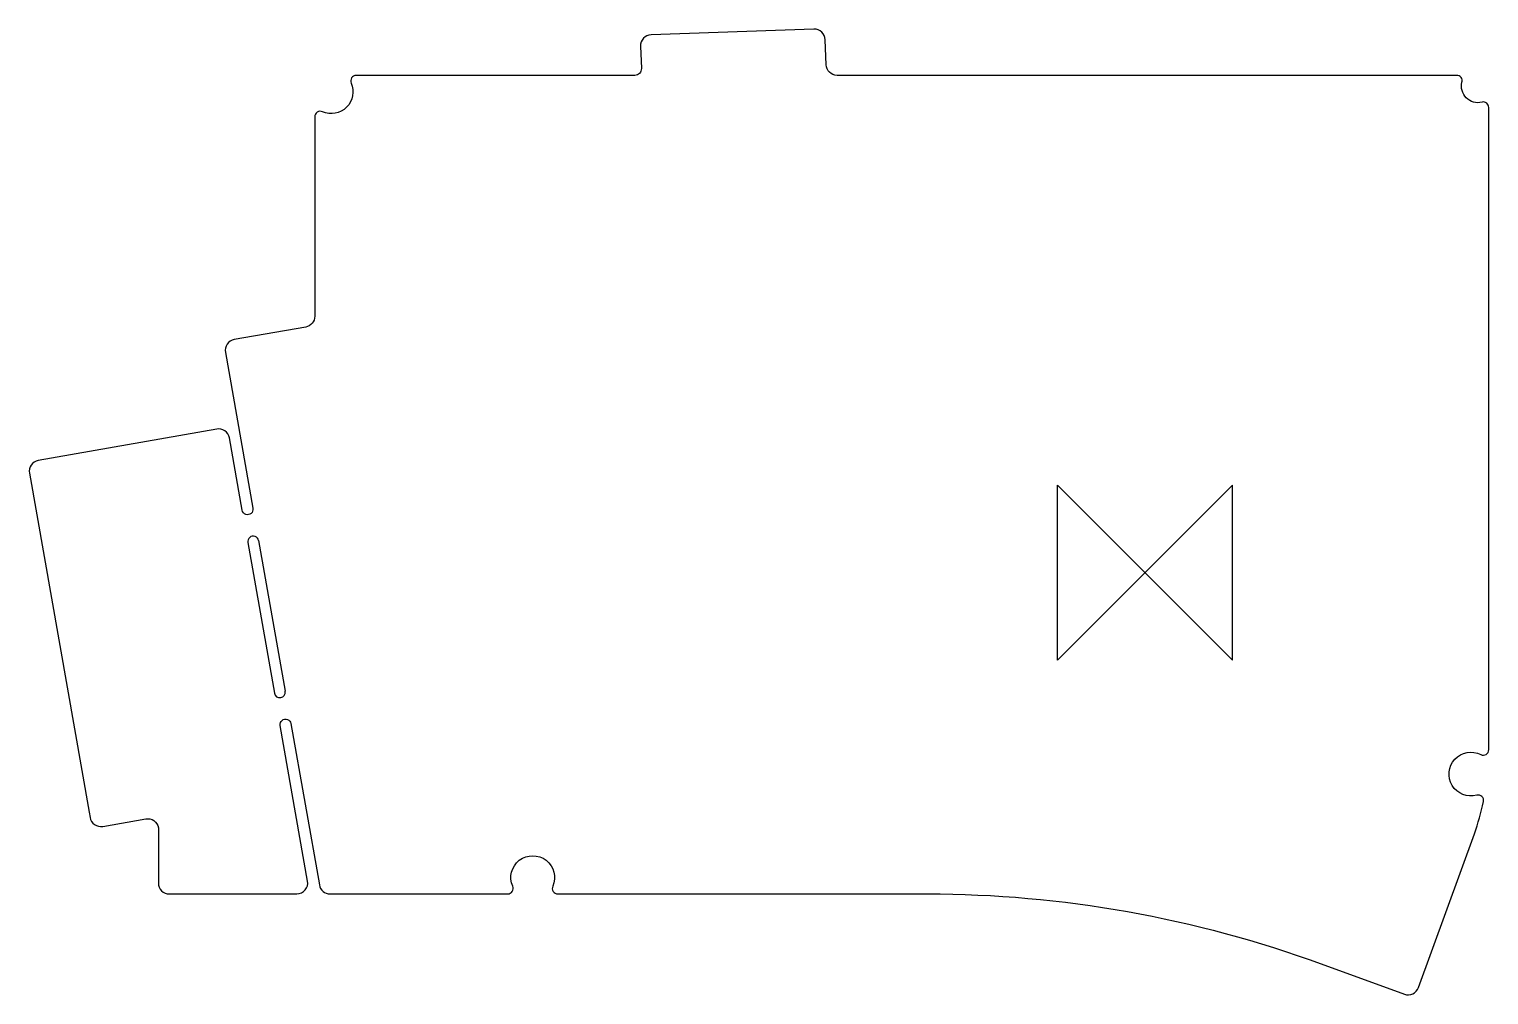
# Model space of a CAD drawing. Header units: millimetres. Extents: x 16 to 149, y -146 to -57.
import ezdxf

# ---------------------------------------------------------------- set-up
doc = ezdxf.new("R2010")
doc.units = ezdxf.units.MM
doc.layers.get('0').update_dxf_attribs({"linetype": 'CONTINUOUS'})

msp = doc.modelspace()

# ---------------------------------------------------------------- linework, layer by layer
for p, q in [((36.93, -104.07), (39.37, -117.85)), ((35.95, -104.24), (38.38, -118.03)), ((148.08, -130.96), (148.11, -130.9))]:
    msp.add_line(p, q)
msp.add_lwpolyline([(21.44, -128.91), (21.52, -129.4, 0.414214), (22.68, -130.21), (26.61, -129.52, -0.415381), (27.77, -130.33), (27.77, -135.39, 0.414266), (28.77, -136.39), (40.43, -136.39, 0.466308), (41.41, -135.21), (38.9, -120.98, -1), (39.89, -120.81), (42.49, -135.56, 0.36397), (43.47, -136.39), (59.71, -136.39, 0.540575), (60.17, -135.69, -1.527525), (63.83, -135.69, 0.540575), (64.29, -136.39), (98.11, -136.39, -0.088246), (134.09, -142.79), (141.71, -145.56, 0.414312), (142.99, -144.96), (148.11, -130.9, 0.03499), (148.95, -127.94, 0.562328), (148.33, -127.36, -1.459817), (148.7, -123.64, 0.562328), (149.43, -123.19), (149.43, -64.44, 0.490314), (148.81, -63.95, -0.571279), (146.98, -62.13, 0.490314), (146.5, -61.5), (89.83, -61.5, -0.404026), (88.83, -60.53), (88.75, -58.24, 0.414214), (87.72, -57.27), (72.82, -57.79, 0.414214), (71.86, -58.83), (71.94, -60.87, -0.42529), (71.33, -61.5), (45.86, -61.5, 0.540575), (45.4, -62.2, -0.681875), (42.77, -64.83, 0.540575), (42.07, -65.29), (42.07, -83.54, -0.36397), (41.24, -84.53), (34.71, -85.68, 0.414214), (33.9, -86.84), (36.41, -101.11, -1.000042), (35.43, -101.29), (34.26, -94.67, 0.414214), (33.1, -93.86), (16.78, -96.74, 0.414214), (15.97, -97.9)], format="xyb", close=True)
msp.add_lwpolyline([(110, -99), (126, -115), (126, -99), (110, -115)], close=True)
for centre, start, end in [((36.44, -104.15), 10, 190.0049), ((38.87, -117.94), -170, 10)]:
    msp.add_arc(centre, 0.5, start, end)

doc.saveas('drawing.dxf')
